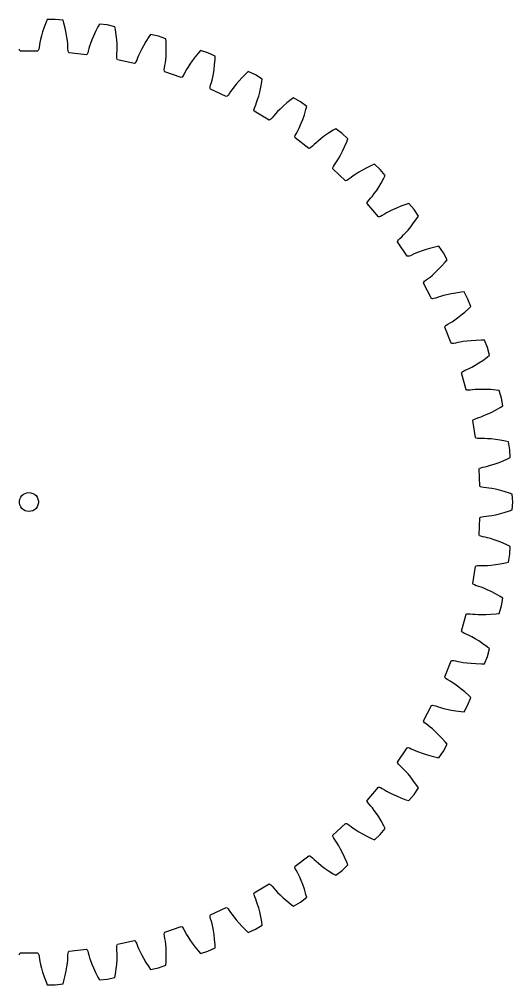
# Model space of a CAD drawing. Extents: x 0 to 153, y 0 to 153.
# Drawn here: x 74.9 to 152.8, y 0 to 152.6 of the extents above; entities that cross this region are included whole.
import ezdxf

# ---------------------------------------------------------------- set-up
doc = ezdxf.new("R2010")
doc.units = 0

msp = doc.modelspace()

# ---------------------------------------------------------------- linework, layer by layer
for p, q in [((79.28, 152.56), (79.1, 152.12)), ((80.53, 152.56), (79.28, 152.56)), ((81.78, 152.43), (80.53, 152.56)), ((78.8, 151.32), (78.56, 150.59)), ((79.1, 152.12), (78.8, 151.32)), ((81.91, 151.97), (81.78, 152.43)), ((82.12, 151.14), (81.91, 151.97)), ((82.28, 150.39), (82.12, 151.14)), ((87.28, 151.38), (86.9, 150.62)), ((87.51, 151.81), (87.28, 151.38)), ((88.75, 151.67), (87.51, 151.81)), ((89.98, 151.4), (88.75, 151.67)), ((90.06, 150.93), (89.98, 151.4)), ((78.37, 149.95), (78.23, 149.39)), ((78.56, 150.59), (78.37, 149.95)), ((82.39, 149.73), (82.28, 150.39)), ((82.47, 149.16), (82.39, 149.73)), ((86.58, 149.92), (86.33, 149.3)), ((86.9, 150.62), (86.58, 149.92)), ((90.18, 150.08), (90.06, 150.93)), ((90.25, 149.32), (90.18, 150.08)), ((95.34, 149.77), (94.87, 149.05)), ((95.61, 150.16), (95.34, 149.77)), ((96.83, 149.89), (95.61, 150.16)), ((98.02, 149.49), (96.83, 149.89)), ((78.01, 148.13), (77.94, 147.83)), ((78.07, 148.53), (78.01, 148.13)), ((78.13, 148.92), (78.07, 148.53)), ((78.23, 149.39), (78.13, 148.92)), ((82.52, 148.68), (82.47, 149.16)), ((82.54, 148.29), (82.52, 148.68)), ((82.55, 147.88), (82.54, 148.29)), ((85.98, 148.3), (85.87, 147.93)), ((86.13, 148.76), (85.98, 148.3)), ((86.33, 149.3), (86.13, 148.76)), ((90.3, 148.65), (90.25, 149.32)), ((90.31, 148.07), (90.3, 148.65)), ((90.31, 147.59), (90.31, 148.07)), ((94.48, 148.39), (94.16, 147.8)), ((94.87, 149.05), (94.48, 148.39)), ((98.05, 149.01), (98.02, 149.49)), ((98.07, 148.16), (98.05, 149.01)), ((98.07, 147.39), (98.07, 148.16)), ((74.93, 147.63), (74.84, 147.83)), ((75.02, 147.53), (74.93, 147.63)), ((77.77, 147.53), (75.02, 147.53)), ((77.86, 147.63), (77.77, 147.53)), ((77.94, 147.83), (77.86, 147.63)), ((82.59, 147.58), (82.55, 147.88)), ((82.65, 147.37), (82.59, 147.58)), ((82.73, 147.26), (82.65, 147.37)), ((85.47, 146.97), (82.73, 147.26)), ((85.57, 147.06), (85.47, 146.97)), ((85.67, 147.25), (85.57, 147.06)), ((85.77, 147.53), (85.67, 147.25)), ((85.87, 147.93), (85.77, 147.53)), ((90.26, 146.8), (90.29, 147.2)), ((90.26, 146.49), (90.26, 146.8)), ((90.3, 146.28), (90.26, 146.49)), ((90.29, 147.2), (90.31, 147.59)), ((93.56, 146.48), (93.42, 146.1)), ((93.71, 146.84), (93.56, 146.48)), ((93.91, 147.28), (93.71, 146.84)), ((94.16, 147.8), (93.91, 147.28)), ((97.99, 146.15), (98.04, 146.72)), ((98.04, 146.72), (98.07, 147.39)), ((102.63, 146.62), (102.17, 146.01)), ((103.17, 147.29), (102.63, 146.62)), ((103.48, 147.65), (103.17, 147.29)), ((104.67, 147.25), (103.48, 147.65)), ((105.81, 146.73), (104.67, 147.25)), ((105.79, 146.25), (105.81, 146.73)), ((90.37, 146.16), (90.3, 146.28)), ((93.05, 145.57), (90.37, 146.16)), ((93.17, 145.65), (93.05, 145.57)), ((93.29, 145.83), (93.17, 145.65)), ((93.42, 146.1), (93.29, 145.83)), ((97.8, 144.89), (97.88, 145.28)), ((97.88, 145.28), (97.94, 145.67)), ((97.94, 145.67), (97.99, 146.15)), ((101.48, 144.97), (101.23, 144.56)), ((101.79, 145.46), (101.48, 144.97)), ((102.17, 146.01), (101.79, 145.46)), ((105.63, 144.63), (105.72, 145.39)), ((105.72, 145.39), (105.79, 146.25)), ((97.77, 144.58), (97.8, 144.89)), ((97.79, 144.37), (97.77, 144.58)), ((97.84, 144.24), (97.79, 144.37)), ((100.45, 143.36), (97.84, 144.24)), ((100.57, 143.43), (100.45, 143.36)), ((100.71, 143.59), (100.57, 143.43)), ((100.87, 143.85), (100.71, 143.59)), ((101.05, 144.22), (100.87, 143.85)), ((101.23, 144.56), (101.05, 144.22)), ((105.42, 143.4), (105.53, 143.97)), ((105.53, 143.97), (105.63, 144.63)), ((110.69, 143.98), (110.08, 143.37)), ((111.04, 144.3), (110.69, 143.98)), ((112.18, 143.78), (111.04, 144.3)), ((113.25, 143.13), (112.18, 143.78)), ((105.03, 141.87), (105.09, 142.17)), ((105.09, 142.17), (105.21, 142.56)), ((105.21, 142.56), (105.31, 142.93)), ((105.31, 142.93), (105.42, 143.4)), ((109.12, 142.31), (108.76, 141.86)), ((109.56, 142.81), (109.12, 142.31)), ((110.08, 143.37), (109.56, 142.81)), ((113.02, 141.82), (113.18, 142.66)), ((113.18, 142.66), (113.25, 143.13)), ((105.02, 141.65), (105.03, 141.87)), ((105.06, 141.53), (105.02, 141.65)), ((107.56, 140.37), (105.06, 141.53)), ((107.69, 140.42), (107.56, 140.37)), ((107.84, 140.57), (107.69, 140.42)), ((108.03, 140.81), (107.84, 140.57)), ((108.25, 141.15), (108.03, 140.81)), ((108.47, 141.47), (108.25, 141.15)), ((108.76, 141.86), (108.47, 141.47)), ((112.51, 139.87), (112.68, 140.42)), ((112.68, 140.42), (112.85, 141.07)), ((112.85, 141.07), (113.02, 141.82)), ((112.05, 138.68), (112.21, 139.05)), ((112.21, 139.05), (112.35, 139.42)), ((112.35, 139.42), (112.51, 139.87)), ((116.56, 138.84), (116.07, 138.38)), ((117.14, 139.34), (116.56, 138.84)), ((117.81, 139.87), (117.14, 139.34)), ((118.19, 140.16), (117.81, 139.87)), ((119.27, 139.51), (118.19, 140.16)), ((120.26, 138.76), (119.27, 139.51)), ((111.92, 138.18), (111.95, 138.39)), ((111.95, 138.04), (111.92, 138.18)), ((111.95, 138.39), (112.05, 138.68)), ((114.31, 136.63), (111.95, 138.04)), ((115.08, 137.33), (114.82, 137.01)), ((115.33, 137.62), (115.08, 137.33)), ((115.66, 137.98), (115.33, 137.62)), ((116.07, 138.38), (115.66, 137.98)), ((119.64, 136.75), (119.89, 137.47)), ((119.89, 137.47), (120.14, 138.29)), ((120.14, 138.29), (120.26, 138.76)), ((114.44, 136.66), (114.31, 136.63)), ((114.61, 136.79), (114.44, 136.66)), ((114.82, 137.01), (114.61, 136.79)), ((119.17, 135.6), (119.4, 136.13)), ((119.4, 136.13), (119.64, 136.75)), ((118.46, 134.18), (118.59, 134.46)), ((118.59, 134.46), (118.79, 134.81)), ((118.79, 134.81), (118.97, 135.16)), ((118.97, 135.16), (119.17, 135.6)), ((123.72, 134.56), (123.09, 134.13)), ((124.44, 135.02), (123.72, 134.56)), ((124.85, 135.26), (124.44, 135.02)), ((125.85, 134.51), (124.85, 135.26)), ((126.76, 133.65), (125.85, 134.51)), ((118.41, 133.97), (118.46, 134.18)), ((118.42, 133.84), (118.41, 133.97)), ((120.61, 132.17), (118.42, 133.84)), ((121.45, 132.79), (121.16, 132.5)), ((121.73, 133.05), (121.45, 132.79)), ((122.1, 133.37), (121.73, 133.05)), ((122.55, 133.73), (122.1, 133.37)), ((123.09, 134.13), (122.55, 133.73)), ((126.25, 132.41), (126.59, 133.2)), ((126.59, 133.2), (126.76, 133.65)), ((120.74, 132.2), (120.61, 132.17)), ((120.93, 132.3), (120.74, 132.2)), ((121.16, 132.5), (120.93, 132.3)), ((125.62, 131.12), (125.92, 131.72)), ((125.92, 131.72), (126.25, 132.41)), ((124.63, 129.56), (124.87, 129.88)), ((124.87, 129.88), (125.08, 130.21)), ((125.08, 130.21), (125.33, 130.62)), ((125.33, 130.62), (125.62, 131.12)), ((124.4, 129.09), (124.47, 129.29)), ((124.4, 128.96), (124.4, 129.09)), ((126.39, 127.06), (124.4, 128.96)), ((124.47, 129.29), (124.63, 129.56)), ((128.49, 128.4), (128.01, 128.09)), ((129.07, 128.74), (128.49, 128.4)), ((129.74, 129.1), (129.07, 128.74)), ((130.51, 129.48), (129.74, 129.1)), ((130.95, 129.68), (130.51, 129.48)), ((131.86, 128.82), (130.95, 129.68)), ((132.67, 127.86), (131.86, 128.82)), ((126.53, 127.07), (126.39, 127.06)), ((126.72, 127.16), (126.53, 127.07)), ((126.98, 127.33), (126.72, 127.16)), ((127.29, 127.58), (126.98, 127.33)), ((127.61, 127.82), (127.29, 127.58)), ((128.01, 128.09), (127.61, 127.82)), ((131.63, 126.04), (132.03, 126.69)), ((132.03, 126.69), (132.45, 127.44)), ((132.45, 127.44), (132.67, 127.86)), ((130.92, 125.01), (131.26, 125.48)), ((131.26, 125.48), (131.63, 126.04)), ((129.81, 123.46), (129.83, 123.59)), ((129.83, 123.59), (129.92, 123.78)), ((129.92, 123.78), (130.11, 124.03)), ((130.11, 124.03), (130.38, 124.33)), ((130.38, 124.33), (130.63, 124.63)), ((130.63, 124.63), (130.92, 125.01)), ((131.59, 121.36), (129.81, 123.46)), ((133.3, 122.21), (132.88, 121.98)), ((133.82, 122.46), (133.3, 122.21)), ((134.43, 122.74), (133.82, 122.46)), ((135.14, 123.03), (134.43, 122.74)), ((135.94, 123.32), (135.14, 123.03)), ((136.4, 123.47), (135.94, 123.32)), ((137.21, 122.51), (136.4, 123.47)), ((137.91, 121.48), (137.21, 122.51)), ((131.73, 121.36), (131.59, 121.36)), ((131.93, 121.42), (131.73, 121.36)), ((132.2, 121.56), (131.93, 121.42)), ((132.54, 121.78), (132.2, 121.56)), ((132.88, 121.98), (132.54, 121.78)), ((137.15, 120.38), (137.65, 121.08)), ((137.65, 121.08), (137.91, 121.48)), ((135.87, 118.83), (136.26, 119.26)), ((136.26, 119.26), (136.68, 119.78)), ((136.68, 119.78), (137.15, 120.38)), ((134.6, 117.41), (134.63, 117.54)), ((134.63, 117.54), (134.75, 117.72)), ((134.75, 117.72), (134.95, 117.94)), ((134.95, 117.94), (135.26, 118.21)), ((135.26, 118.21), (135.54, 118.48)), ((135.54, 118.48), (135.87, 118.83)), ((136.14, 115.13), (134.6, 117.41)), ((138.48, 115.98), (137.94, 115.79)), ((139.11, 116.19), (138.48, 115.98)), ((139.85, 116.4), (139.11, 116.19)), ((140.68, 116.61), (139.85, 116.4)), ((141.15, 116.7), (140.68, 116.61)), ((141.85, 115.67), (141.15, 116.7)), ((136.27, 115.11), (136.14, 115.13)), ((136.49, 115.15), (136.27, 115.11)), ((136.77, 115.26), (136.49, 115.15)), ((137.13, 115.44), (136.77, 115.26)), ((137.49, 115.6), (137.13, 115.44)), ((137.94, 115.79), (137.49, 115.6)), ((142.44, 114.56), (141.85, 115.67)), ((142.13, 114.19), (142.44, 114.56)), ((140.55, 112.54), (141.03, 113)), ((141.03, 113), (141.56, 113.55)), ((141.56, 113.55), (142.13, 114.19)), ((139.11, 111.37), (139.44, 111.6)), ((139.44, 111.6), (139.75, 111.84)), ((139.75, 111.84), (140.12, 112.15)), ((140.12, 112.15), (140.55, 112.54)), ((138.7, 110.87), (138.75, 111)), ((139.99, 108.44), (138.7, 110.87)), ((138.75, 111), (138.88, 111.17)), ((138.88, 111.17), (139.11, 111.37)), ((140.12, 108.41), (139.99, 108.44)), ((140.34, 108.43), (140.12, 108.41)), ((140.63, 108.51), (140.34, 108.43)), ((141.01, 108.65), (140.63, 108.51)), ((141.38, 108.77), (141.01, 108.65)), ((141.85, 108.9), (141.38, 108.77)), ((142.41, 109.04), (141.85, 108.9)), ((143.06, 109.18), (142.41, 109.04)), ((143.81, 109.3), (143.06, 109.18)), ((144.66, 109.42), (143.81, 109.3)), ((145.14, 109.47), (144.66, 109.42)), ((145.73, 108.36), (145.14, 109.47)), ((146.19, 107.2), (145.73, 108.36)), ((145.21, 106.29), (145.85, 106.86)), ((145.85, 106.86), (146.19, 107.2)), ((143.63, 105.05), (144.09, 105.39)), ((144.09, 105.39), (144.62, 105.8)), ((144.62, 105.8), (145.21, 106.29)), ((142.08, 103.93), (142.13, 104.06)), ((143.09, 101.38), (142.08, 103.93)), ((142.13, 104.06), (142.29, 104.21)), ((142.29, 104.21), (142.54, 104.38)), ((142.54, 104.38), (142.89, 104.58)), ((142.89, 104.58), (143.22, 104.78)), ((143.22, 104.78), (143.63, 105.05)), ((143.22, 101.33), (143.09, 101.38)), ((143.44, 101.33), (143.22, 101.33)), ((143.74, 101.37), (143.44, 101.33)), ((144.13, 101.47), (143.74, 101.37)), ((144.51, 101.55), (144.13, 101.47)), ((144.99, 101.63), (144.51, 101.55)), ((145.56, 101.71), (144.99, 101.63)), ((146.23, 101.77), (145.56, 101.71)), ((146.99, 101.82), (146.23, 101.77)), ((147.85, 101.84), (146.99, 101.82)), ((148.33, 101.84), (147.85, 101.84)), ((148.79, 100.68), (148.33, 101.84)), ((148.05, 98.67), (148.75, 99.17)), ((148.75, 99.17), (149.12, 99.47)), ((149.12, 99.47), (148.79, 100.68)), ((146.34, 97.61), (146.84, 97.9)), ((146.84, 97.9), (147.42, 98.25)), ((147.42, 98.25), (148.05, 98.67)), ((144.68, 96.67), (144.75, 96.78)), ((145.42, 94.02), (144.68, 96.67)), ((144.75, 96.78), (144.92, 96.92)), ((144.92, 96.92), (145.19, 97.06)), ((145.19, 97.06), (145.56, 97.22)), ((145.56, 97.22), (145.91, 97.39)), ((145.91, 97.39), (146.34, 97.61)), ((145.54, 93.96), (145.42, 94.02)), ((145.75, 93.93), (145.54, 93.96)), ((146.06, 93.95), (145.75, 93.93)), ((146.46, 94), (146.06, 93.95)), ((146.85, 94.04), (146.46, 94)), ((147.33, 94.07), (146.85, 94.04)), ((147.9, 94.08), (147.33, 94.07)), ((148.57, 94.07), (147.9, 94.08)), ((149.34, 94.04), (148.57, 94.07)), ((150.19, 93.97), (149.34, 94.04)), ((150.67, 93.91), (150.19, 93.97)), ((151, 92.7), (150.67, 93.91)), ((151.21, 91.47), (151, 92.7)), ((148.24, 89.93), (148.77, 90.15)), ((148.77, 90.15), (149.37, 90.44)), ((149.37, 90.44), (150.05, 90.79)), ((150.05, 90.79), (150.8, 91.22)), ((150.8, 91.22), (151.21, 91.47)), ((146.48, 89.17), (146.57, 89.27)), ((146.93, 86.45), (146.48, 89.17)), ((146.57, 89.27), (146.75, 89.39)), ((146.75, 89.39), (147.03, 89.5)), ((147.03, 89.5), (147.42, 89.62)), ((147.42, 89.62), (147.79, 89.75)), ((147.79, 89.75), (148.24, 89.93)), ((147.04, 86.38), (146.93, 86.45)), ((147.25, 86.33), (147.04, 86.38)), ((147.56, 86.31), (147.25, 86.33)), ((147.96, 86.32), (147.56, 86.31)), ((148.35, 86.32), (147.96, 86.32)), ((148.83, 86.29), (148.35, 86.32)), ((149.41, 86.25), (148.83, 86.29)), ((150.08, 86.17), (149.41, 86.25)), ((150.83, 86.05), (150.08, 86.17)), ((151.67, 85.89), (150.83, 86.05)), ((152.14, 85.78), (151.67, 85.89)), ((152.34, 84.54), (152.14, 85.78)), ((152.41, 83.29), (152.34, 84.54)), ((149.84, 82.25), (150.48, 82.47)), ((150.48, 82.47), (151.19, 82.75)), ((151.19, 82.75), (151.98, 83.09)), ((151.98, 83.09), (152.41, 83.29)), ((147.47, 81.51), (147.56, 81.61)), ((147.62, 78.77), (147.47, 81.51)), ((147.56, 81.61), (147.76, 81.7)), ((147.76, 81.7), (148.05, 81.79)), ((148.05, 81.79), (148.45, 81.86)), ((148.45, 81.86), (148.83, 81.95)), ((148.83, 81.95), (149.29, 82.08)), ((149.29, 82.08), (149.84, 82.25)), ((147.72, 78.68), (147.62, 78.77)), ((147.92, 78.61), (147.72, 78.68)), ((148.22, 78.56), (147.92, 78.61)), ((148.63, 78.52), (148.22, 78.56)), ((149.02, 78.48), (148.63, 78.52)), ((149.49, 78.4), (149.02, 78.48)), ((150.06, 78.29), (149.49, 78.4)), ((150.71, 78.14), (150.06, 78.29)), ((151.45, 77.94), (150.71, 78.14)), ((152.27, 77.69), (151.45, 77.94)), ((74.9, 76.44), (74.97, 76.75)), ((74.9, 76.13), (74.9, 76.44)), ((74.97, 76.75), (75.1, 77.03)), ((75.1, 77.03), (75.28, 77.29)), ((75.28, 77.29), (75.51, 77.5)), ((75.51, 77.5), (75.78, 77.65)), ((75.78, 77.65), (76.08, 77.75)), ((76.08, 77.75), (76.39, 77.78)), ((76.39, 77.78), (76.71, 77.75)), ((76.71, 77.75), (77, 77.65)), ((77, 77.65), (77.28, 77.5)), ((77.28, 77.5), (77.51, 77.29)), ((77.51, 77.29), (77.69, 77.03)), ((77.69, 77.03), (77.82, 76.75)), ((77.82, 76.75), (77.89, 76.44)), ((77.89, 76.44), (77.89, 76.13)), ((152.72, 77.53), (152.27, 77.69)), ((152.79, 76.28), (152.72, 77.53)), ((74.97, 75.82), (74.9, 76.13)), ((75.1, 75.53), (74.97, 75.82)), ((75.28, 75.28), (75.1, 75.53)), ((75.51, 75.07), (75.28, 75.28)), ((75.78, 74.91), (75.51, 75.07)), ((76.08, 74.82), (75.78, 74.91)), ((76.39, 74.78), (76.08, 74.82)), ((76.71, 74.82), (76.39, 74.78)), ((77, 74.91), (76.71, 74.82)), ((77.28, 75.07), (77, 74.91)), ((77.51, 75.28), (77.28, 75.07)), ((77.69, 75.53), (77.51, 75.28)), ((77.82, 75.82), (77.69, 75.53)), ((77.89, 76.13), (77.82, 75.82)), ((151.45, 74.62), (152.27, 74.87)), ((152.27, 74.87), (152.72, 75.03)), ((152.72, 75.03), (152.79, 76.28)), ((147.47, 71.05), (147.62, 73.8)), ((147.62, 73.8), (147.72, 73.88)), ((147.72, 73.88), (147.92, 73.96)), ((147.92, 73.96), (148.22, 74.01)), ((148.22, 74.01), (148.63, 74.04)), ((148.63, 74.04), (149.02, 74.09)), ((149.02, 74.09), (149.49, 74.16)), ((149.49, 74.16), (150.06, 74.27)), ((150.06, 74.27), (150.71, 74.42)), ((150.71, 74.42), (151.45, 74.62)), ((147.56, 70.95), (147.47, 71.05)), ((147.76, 70.86), (147.56, 70.95)), ((148.05, 70.78), (147.76, 70.86)), ((148.45, 70.7), (148.05, 70.78)), ((148.83, 70.61), (148.45, 70.7)), ((149.29, 70.49), (148.83, 70.61)), ((149.84, 70.32), (149.29, 70.49)), ((150.48, 70.1), (149.84, 70.32)), ((151.19, 69.82), (150.48, 70.1)), ((151.98, 69.48), (151.19, 69.82)), ((152.41, 69.27), (151.98, 69.48)), ((152.34, 68.02), (152.41, 69.27)), ((152.14, 66.79), (152.34, 68.02)), ((146.48, 63.4), (146.93, 66.11)), ((146.93, 66.11), (147.04, 66.19)), ((147.04, 66.19), (147.25, 66.24)), ((147.25, 66.24), (147.56, 66.25)), ((147.56, 66.25), (147.96, 66.24)), ((147.96, 66.24), (148.35, 66.25)), ((148.35, 66.25), (148.83, 66.27)), ((148.83, 66.27), (149.41, 66.32)), ((149.41, 66.32), (150.08, 66.4)), ((150.08, 66.4), (150.83, 66.52)), ((150.83, 66.52), (151.67, 66.68)), ((151.67, 66.68), (152.14, 66.79)), ((146.57, 63.29), (146.48, 63.4)), ((146.75, 63.18), (146.57, 63.29)), ((147.03, 63.06), (146.75, 63.18)), ((147.42, 62.94), (147.03, 63.06)), ((147.79, 62.81), (147.42, 62.94)), ((148.24, 62.64), (147.79, 62.81)), ((148.77, 62.41), (148.24, 62.64)), ((149.37, 62.12), (148.77, 62.41)), ((150.05, 61.77), (149.37, 62.12)), ((150.8, 61.35), (150.05, 61.77)), ((151.21, 61.1), (150.8, 61.35)), ((151, 59.86), (151.21, 61.1)), ((150.67, 58.65), (151, 59.86)), ((144.68, 55.89), (145.42, 58.55)), ((145.42, 58.55), (145.54, 58.61)), ((145.54, 58.61), (145.75, 58.63)), ((145.75, 58.63), (146.06, 58.62)), ((146.06, 58.62), (146.46, 58.57)), ((146.46, 58.57), (146.85, 58.53)), ((146.85, 58.53), (147.33, 58.5)), ((147.33, 58.5), (147.9, 58.48)), ((147.9, 58.48), (148.57, 58.49)), ((148.57, 58.49), (149.34, 58.53)), ((149.34, 58.53), (150.19, 58.6)), ((150.19, 58.6), (150.67, 58.65)), ((144.75, 55.78), (144.68, 55.89)), ((144.92, 55.65), (144.75, 55.78)), ((145.19, 55.5), (144.92, 55.65)), ((145.56, 55.34), (145.19, 55.5)), ((145.91, 55.17), (145.56, 55.34)), ((146.34, 54.95), (145.91, 55.17)), ((146.84, 54.67), (146.34, 54.95)), ((147.42, 54.32), (146.84, 54.67)), ((148.05, 53.89), (147.42, 54.32)), ((148.75, 53.39), (148.05, 53.89)), ((148.33, 50.73), (148.79, 51.89)), ((149.12, 53.1), (148.75, 53.39)), ((148.79, 51.89), (149.12, 53.1)), ((142.08, 48.63), (143.09, 51.19)), ((143.09, 51.19), (143.22, 51.24)), ((143.22, 51.24), (143.44, 51.24)), ((143.44, 51.24), (143.74, 51.19)), ((143.74, 51.19), (144.13, 51.09)), ((144.13, 51.09), (144.51, 51.01)), ((144.51, 51.01), (144.99, 50.93)), ((144.99, 50.93), (145.56, 50.86)), ((145.56, 50.86), (146.23, 50.79)), ((146.23, 50.79), (146.99, 50.74)), ((146.99, 50.74), (147.85, 50.72)), ((147.85, 50.72), (148.33, 50.73)), ((142.13, 48.51), (142.08, 48.63)), ((142.29, 48.36), (142.13, 48.51)), ((142.54, 48.19), (142.29, 48.36)), ((142.89, 47.99), (142.54, 48.19)), ((143.22, 47.78), (142.89, 47.99)), ((143.63, 47.51), (143.22, 47.78)), ((144.09, 47.18), (143.63, 47.51)), ((144.62, 46.77), (144.09, 47.18)), ((145.21, 46.28), (144.62, 46.77)), ((145.85, 45.7), (145.21, 46.28)), ((145.73, 44.21), (146.19, 45.37)), ((146.19, 45.37), (145.85, 45.7)), ((138.7, 41.69), (139.99, 44.12)), ((139.99, 44.12), (140.12, 44.16)), ((140.12, 44.16), (140.34, 44.14)), ((140.34, 44.14), (140.63, 44.06)), ((140.63, 44.06), (141.01, 43.92)), ((141.01, 43.92), (141.38, 43.8)), ((141.38, 43.8), (141.85, 43.66)), ((141.85, 43.66), (142.41, 43.53)), ((142.41, 43.53), (143.06, 43.39)), ((143.06, 43.39), (143.81, 43.26)), ((143.81, 43.26), (144.66, 43.15)), ((144.66, 43.15), (145.14, 43.1)), ((145.14, 43.1), (145.73, 44.21)), ((138.75, 41.56), (138.7, 41.69)), ((138.88, 41.4), (138.75, 41.56)), ((139.11, 41.2), (138.88, 41.4)), ((139.44, 40.96), (139.11, 41.2)), ((139.75, 40.72), (139.44, 40.96)), ((140.12, 40.41), (139.75, 40.72)), ((140.55, 40.03), (140.12, 40.41)), ((141.03, 39.56), (140.55, 40.03)), ((141.56, 39.01), (141.03, 39.56)), ((142.13, 38.37), (141.56, 39.01)), ((142.44, 38), (142.13, 38.37)), ((134.6, 35.16), (136.14, 37.44)), ((136.14, 37.44), (136.27, 37.46)), ((136.27, 37.46), (136.49, 37.41)), ((136.49, 37.41), (136.77, 37.3)), ((136.77, 37.3), (137.13, 37.12)), ((137.13, 37.12), (137.49, 36.96)), ((137.49, 36.96), (137.94, 36.78)), ((137.94, 36.78), (138.48, 36.58)), ((141.15, 35.86), (141.85, 36.9)), ((141.85, 36.9), (142.44, 38)), ((134.63, 35.03), (134.6, 35.16)), ((138.48, 36.58), (139.11, 36.37)), ((139.11, 36.37), (139.85, 36.16)), ((139.85, 36.16), (140.68, 35.96)), ((140.68, 35.96), (141.15, 35.86)), ((134.75, 34.85), (134.63, 35.03)), ((134.95, 34.62), (134.75, 34.85)), ((135.26, 34.35), (134.95, 34.62)), ((135.54, 34.08), (135.26, 34.35)), ((135.87, 33.73), (135.54, 34.08)), ((136.26, 33.3), (135.87, 33.73)), ((136.68, 32.79), (136.26, 33.3)), ((137.15, 32.18), (136.68, 32.79)), ((137.65, 31.49), (137.15, 32.18)), ((129.81, 29.11), (131.59, 31.2)), ((131.59, 31.2), (131.73, 31.21)), ((131.73, 31.21), (131.93, 31.14)), ((131.93, 31.14), (132.2, 31)), ((132.2, 31), (132.54, 30.78)), ((132.54, 30.78), (132.88, 30.59)), ((132.88, 30.59), (133.3, 30.36)), ((137.21, 30.05), (137.91, 31.09)), ((137.91, 31.09), (137.65, 31.49)), ((129.83, 28.97), (129.81, 29.11)), ((133.3, 30.36), (133.82, 30.1)), ((133.82, 30.1), (134.43, 29.83)), ((134.43, 29.83), (135.14, 29.54)), ((135.14, 29.54), (135.94, 29.24)), ((135.94, 29.24), (136.4, 29.1)), ((136.4, 29.1), (137.21, 30.05)), ((129.92, 28.78), (129.83, 28.97)), ((130.11, 28.54), (129.92, 28.78)), ((130.38, 28.23), (130.11, 28.54)), ((130.63, 27.93), (130.38, 28.23)), ((130.92, 27.55), (130.63, 27.93)), ((131.26, 27.08), (130.92, 27.55)), ((131.63, 26.52), (131.26, 27.08)), ((132.03, 25.87), (131.63, 26.52)), ((124.4, 23.61), (126.39, 25.5)), ((126.39, 25.5), (126.53, 25.49)), ((126.53, 25.49), (126.72, 25.4)), ((126.72, 25.4), (126.98, 25.23)), ((126.98, 25.23), (127.29, 24.98)), ((127.29, 24.98), (127.61, 24.75)), ((127.61, 24.75), (128.01, 24.47)), ((128.01, 24.47), (128.49, 24.16)), ((131.86, 23.75), (132.67, 24.7)), ((132.45, 25.13), (132.03, 25.87)), ((132.67, 24.7), (132.45, 25.13)), ((124.4, 23.47), (124.4, 23.61)), ((124.47, 23.27), (124.4, 23.47)), ((124.63, 23.01), (124.47, 23.27)), ((124.87, 22.68), (124.63, 23.01)), ((128.49, 24.16), (129.07, 23.82)), ((129.07, 23.82), (129.74, 23.46)), ((129.74, 23.46), (130.51, 23.08)), ((130.51, 23.08), (130.95, 22.88)), ((130.95, 22.88), (131.86, 23.75)), ((125.08, 22.35), (124.87, 22.68)), ((125.33, 21.94), (125.08, 22.35)), ((125.62, 21.44), (125.33, 21.94)), ((125.92, 20.84), (125.62, 21.44)), ((118.42, 18.73), (120.61, 20.39)), ((120.61, 20.39), (120.74, 20.37)), ((120.74, 20.37), (120.93, 20.26)), ((120.93, 20.26), (121.16, 20.06)), ((121.16, 20.06), (121.45, 19.78)), ((126.25, 20.15), (125.92, 20.84)), ((126.59, 19.37), (126.25, 20.15)), ((118.41, 18.59), (118.42, 18.73)), ((118.46, 18.38), (118.41, 18.59)), ((118.59, 18.11), (118.46, 18.38)), ((121.45, 19.78), (121.73, 19.51)), ((121.73, 19.51), (122.1, 19.2)), ((122.1, 19.2), (122.55, 18.84)), ((122.55, 18.84), (123.09, 18.44)), ((123.09, 18.44), (123.72, 18)), ((125.85, 18.06), (126.76, 18.92)), ((126.76, 18.92), (126.59, 19.37)), ((118.79, 17.75), (118.59, 18.11)), ((118.97, 17.41), (118.79, 17.75)), ((119.17, 16.97), (118.97, 17.41)), ((119.4, 16.44), (119.17, 16.97)), ((123.72, 18), (124.44, 17.54)), ((124.44, 17.54), (124.85, 17.3)), ((124.85, 17.3), (125.85, 18.06)), ((111.95, 14.52), (114.31, 15.94)), ((114.31, 15.94), (114.44, 15.9)), ((114.44, 15.9), (114.61, 15.77)), ((114.61, 15.77), (114.82, 15.55)), ((114.82, 15.55), (115.08, 15.24)), ((119.64, 15.81), (119.4, 16.44)), ((119.89, 15.09), (119.64, 15.81)), ((111.92, 14.39), (111.95, 14.52)), ((111.95, 14.18), (111.92, 14.39)), ((112.05, 13.89), (111.95, 14.18)), ((112.21, 13.51), (112.05, 13.89)), ((115.08, 15.24), (115.33, 14.94)), ((115.33, 14.94), (115.66, 14.59)), ((115.66, 14.59), (116.07, 14.18)), ((116.07, 14.18), (116.56, 13.73)), ((119.27, 13.05), (120.26, 13.81)), ((120.14, 14.27), (119.89, 15.09)), ((120.26, 13.81), (120.14, 14.27)), ((112.35, 13.15), (112.21, 13.51)), ((112.51, 12.69), (112.35, 13.15)), ((112.68, 12.14), (112.51, 12.69)), ((116.56, 13.73), (117.14, 13.23)), ((117.14, 13.23), (117.81, 12.69)), ((117.81, 12.69), (118.19, 12.41)), ((118.19, 12.41), (119.27, 13.05)), ((105.02, 10.91), (105.06, 11.04)), ((105.03, 10.69), (105.02, 10.91)), ((105.09, 10.4), (105.03, 10.69)), ((105.06, 11.04), (107.56, 12.19)), ((107.56, 12.19), (107.69, 12.14)), ((107.69, 12.14), (107.84, 12)), ((107.84, 12), (108.03, 11.75)), ((108.03, 11.75), (108.25, 11.41)), ((108.25, 11.41), (108.47, 11.09)), ((108.47, 11.09), (108.76, 10.71)), ((108.76, 10.71), (109.12, 10.26)), ((112.85, 11.49), (112.68, 12.14)), ((113.02, 10.75), (112.85, 11.49)), ((113.18, 9.91), (113.02, 10.75)), ((97.84, 8.32), (100.45, 9.2)), ((100.45, 9.2), (100.57, 9.13)), ((105.21, 10.01), (105.09, 10.4)), ((105.31, 9.63), (105.21, 10.01)), ((105.42, 9.16), (105.31, 9.63)), ((105.53, 8.59), (105.42, 9.16)), ((109.12, 10.26), (109.56, 9.75)), ((109.56, 9.75), (110.08, 9.19)), ((110.08, 9.19), (110.69, 8.59)), ((112.18, 8.79), (113.25, 9.43)), ((113.25, 9.43), (113.18, 9.91)), ((97.77, 7.98), (97.79, 8.2)), ((97.8, 7.68), (97.77, 7.98)), ((97.79, 8.2), (97.84, 8.32)), ((97.88, 7.28), (97.8, 7.68)), ((100.57, 9.13), (100.71, 8.97)), ((100.71, 8.97), (100.87, 8.71)), ((100.87, 8.71), (101.05, 8.35)), ((101.05, 8.35), (101.23, 8.01)), ((101.23, 8.01), (101.48, 7.59)), ((105.63, 7.93), (105.53, 8.59)), ((105.72, 7.17), (105.63, 7.93)), ((110.69, 8.59), (111.04, 8.26)), ((111.04, 8.26), (112.18, 8.79)), ((90.26, 6.07), (90.3, 6.28)), ((90.3, 6.28), (90.37, 6.4)), ((90.37, 6.4), (93.05, 6.99)), ((93.05, 6.99), (93.17, 6.92)), ((93.17, 6.92), (93.29, 6.74)), ((93.29, 6.74), (93.42, 6.46)), ((93.42, 6.46), (93.56, 6.08)), ((97.94, 6.9), (97.88, 7.28)), ((97.99, 6.42), (97.94, 6.9)), ((98.04, 5.84), (97.99, 6.42)), ((101.48, 7.59), (101.79, 7.11)), ((101.79, 7.11), (102.17, 6.55)), ((102.17, 6.55), (102.63, 5.94)), ((105.79, 6.32), (105.72, 7.17)), ((105.81, 5.84), (105.79, 6.32)), ((74.84, 4.73), (74.93, 4.93)), ((74.93, 4.93), (75.02, 5.03)), ((75.02, 5.03), (77.77, 5.03)), ((77.77, 5.03), (77.86, 4.93)), ((77.86, 4.93), (77.94, 4.73)), ((77.94, 4.73), (78.01, 4.43)), ((82.54, 4.28), (82.55, 4.68)), ((82.55, 4.68), (82.59, 4.98)), ((82.59, 4.98), (82.65, 5.19)), ((82.65, 5.19), (82.73, 5.3)), ((82.73, 5.3), (85.47, 5.6)), ((85.47, 5.6), (85.57, 5.51)), ((85.57, 5.51), (85.67, 5.32)), ((85.67, 5.32), (85.77, 5.03)), ((85.77, 5.03), (85.87, 4.64)), ((85.87, 4.64), (85.98, 4.26)), ((90.26, 5.77), (90.26, 6.07)), ((90.29, 5.36), (90.26, 5.77)), ((90.31, 4.97), (90.29, 5.36)), ((90.31, 4.49), (90.31, 4.97)), ((93.56, 6.08), (93.71, 5.72)), ((93.71, 5.72), (93.91, 5.28)), ((93.91, 5.28), (94.16, 4.76)), ((94.16, 4.76), (94.48, 4.18)), ((98.07, 5.17), (98.04, 5.84)), ((98.07, 4.41), (98.07, 5.17)), ((102.63, 5.94), (103.17, 5.28)), ((103.17, 5.28), (103.48, 4.91)), ((103.48, 4.91), (104.67, 5.31)), ((104.67, 5.31), (105.81, 5.84)), ((78.01, 4.43), (78.07, 4.03)), ((78.07, 4.03), (78.13, 3.65)), ((78.13, 3.65), (78.23, 3.18)), ((78.23, 3.18), (78.37, 2.62)), ((82.39, 2.83), (82.47, 3.41)), ((82.47, 3.41), (82.52, 3.89)), ((82.52, 3.89), (82.54, 4.28)), ((85.98, 4.26), (86.13, 3.8)), ((86.13, 3.8), (86.33, 3.26)), ((86.33, 3.26), (86.58, 2.64)), ((90.18, 2.48), (90.25, 3.24)), ((90.25, 3.24), (90.3, 3.91)), ((90.3, 3.91), (90.31, 4.49)), ((94.48, 4.18), (94.87, 3.52)), ((94.87, 3.52), (95.34, 2.8)), ((96.83, 2.67), (98.02, 3.07)), ((98.02, 3.07), (98.05, 3.55)), ((98.05, 3.55), (98.07, 4.41)), ((78.37, 2.62), (78.56, 1.97)), ((78.56, 1.97), (78.8, 1.25)), ((82.12, 1.43), (82.28, 2.17)), ((82.28, 2.17), (82.39, 2.83)), ((86.58, 2.64), (86.9, 1.95)), ((86.9, 1.95), (87.28, 1.18)), ((89.98, 1.16), (90.06, 1.64)), ((90.06, 1.64), (90.18, 2.48)), ((95.34, 2.8), (95.61, 2.4)), ((95.61, 2.4), (96.83, 2.67)), ((78.8, 1.25), (79.1, 0.44)), ((79.1, 0.44), (79.28, 0)), ((79.28, 0), (80.53, 0)), ((80.53, 0), (81.78, 0.14)), ((81.78, 0.14), (81.91, 0.6)), ((81.91, 0.6), (82.12, 1.43)), ((87.28, 1.18), (87.51, 0.76)), ((87.51, 0.76), (88.75, 0.89)), ((88.75, 0.89), (89.98, 1.16))]:
    msp.add_line(p, q)

doc.saveas('drawing.dxf')
